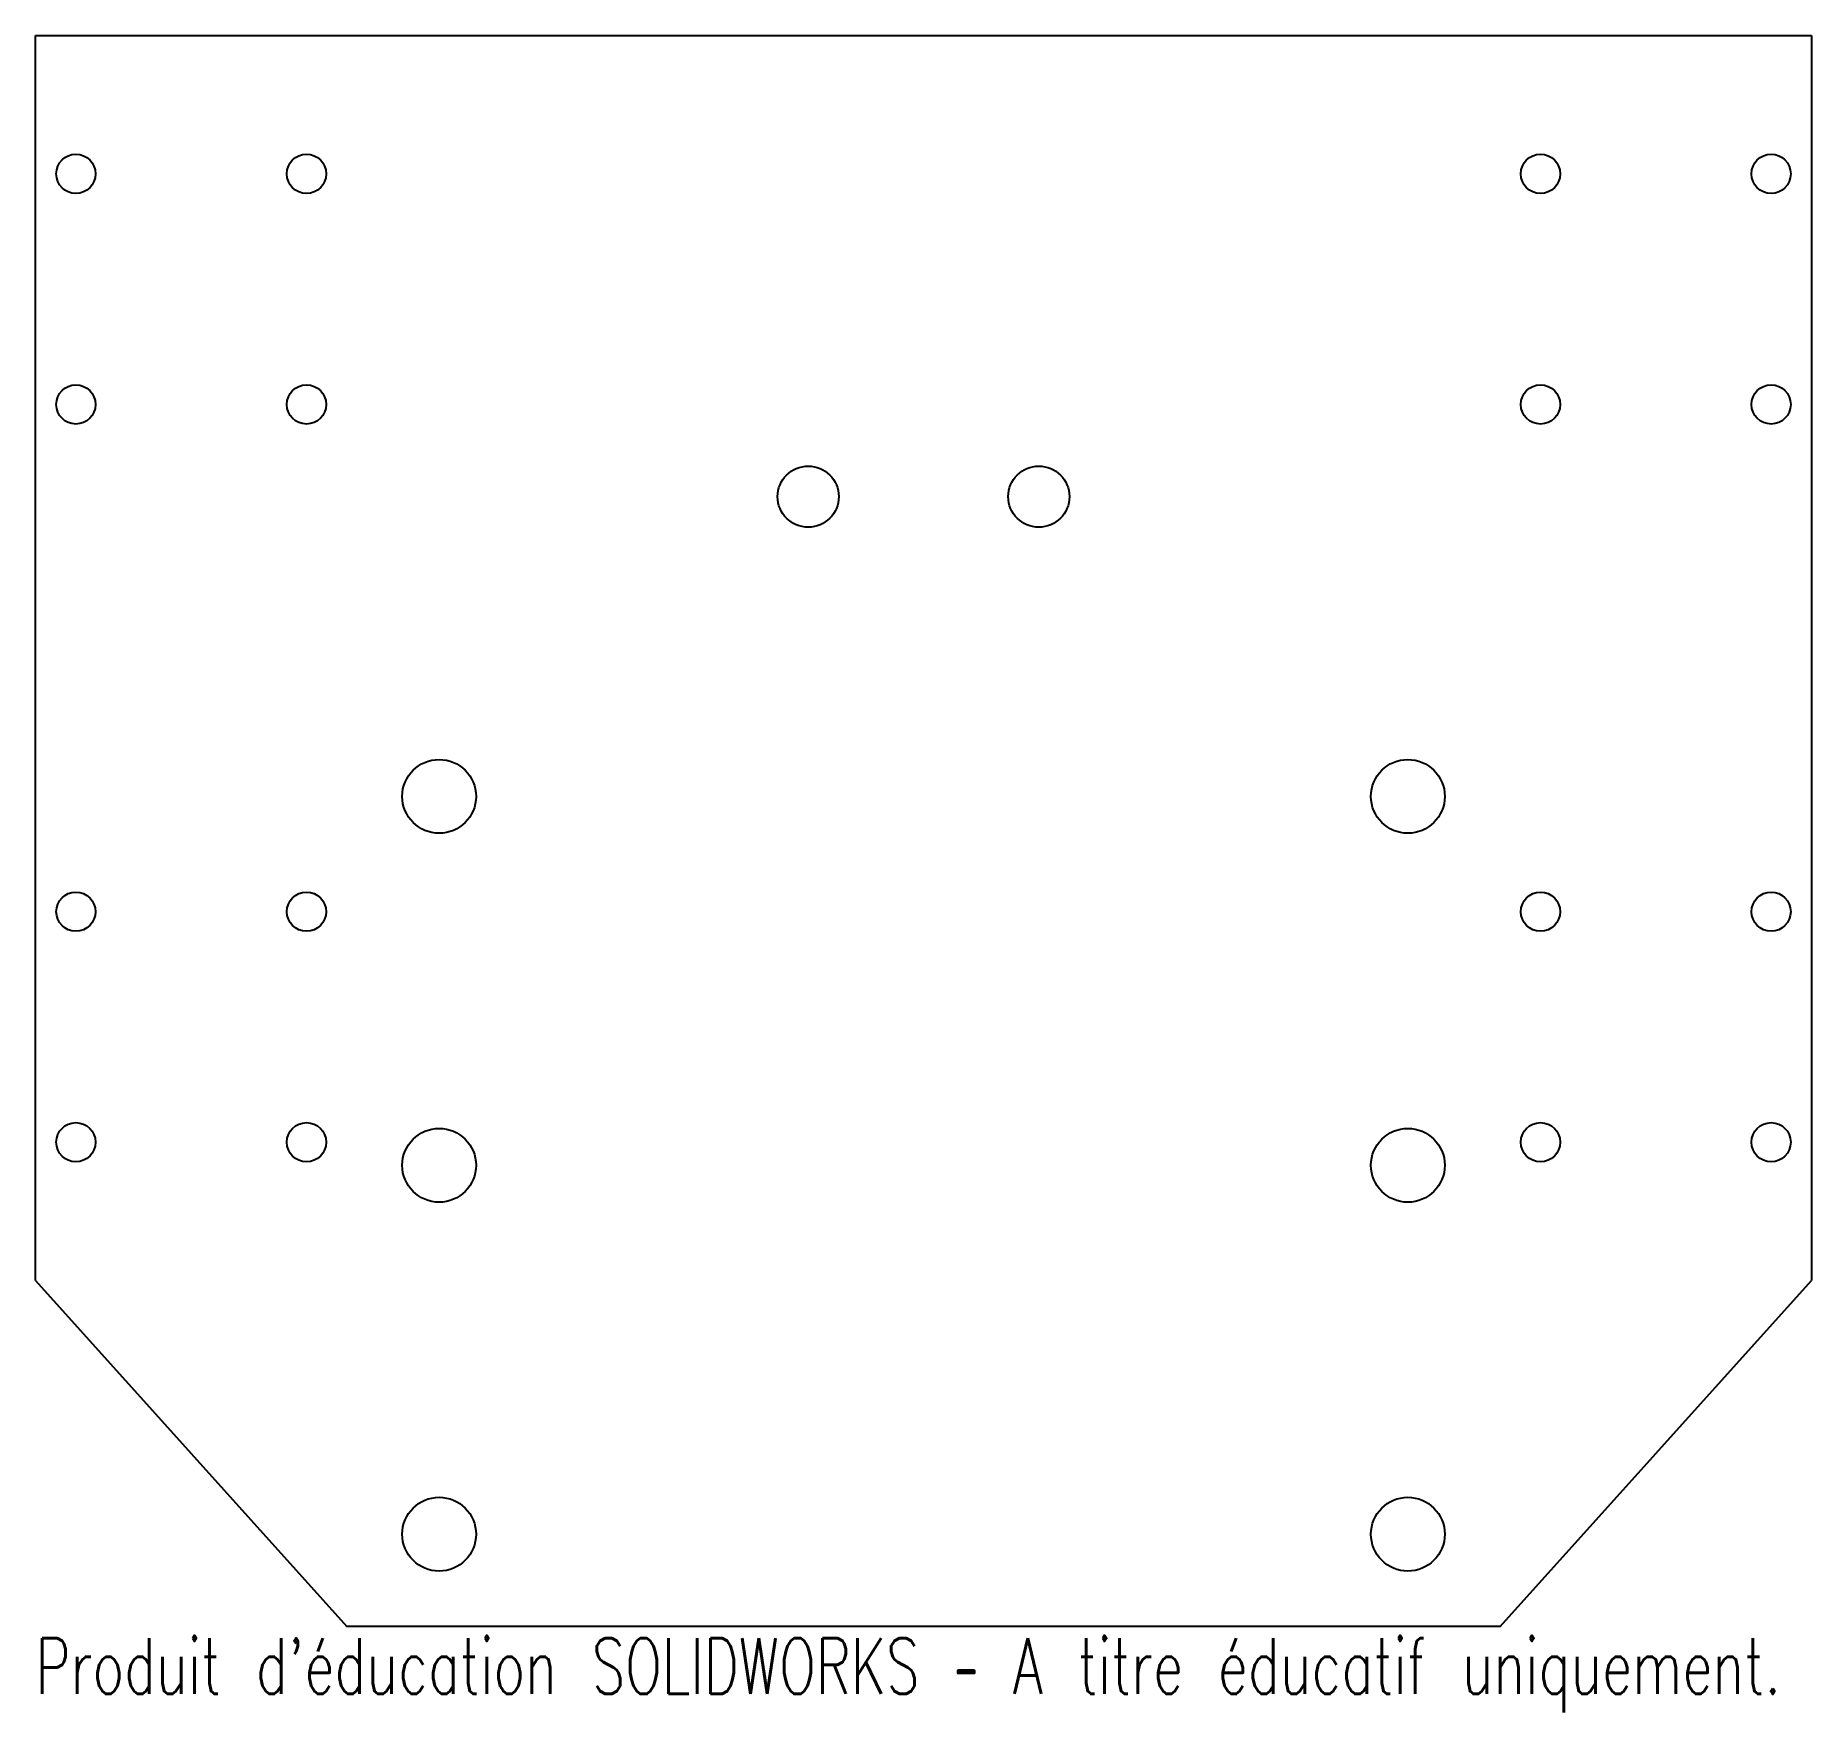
# Model space of a CAD drawing. Header units: millimetres. Extents: x -154 to 0, y -7 to 138.
import ezdxf

# ---------------------------------------------------------------- set-up
doc = ezdxf.new("R2010")
doc.units = ezdxf.units.MM
doc.styles.add('SLDTEXTSTYLE0', font='TXT', dxfattribs={"width": 0.7, "bigfont": 'bigfont'})

msp = doc.modelspace()

# ---------------------------------------------------------------- linework, layer by layer
at = {"color": 7, "linetype": 'Continuous', "lineweight": 25}
for p, q in [((-154, 138), (0, 138)), ((-154, 30), (-154, 138)), ((0, 138), (0, 30)), ((-154, 30), (-127, 0)), ((-27, 0), (0, 30)), ((-27, 0), (-127, 0))]:
    msp.add_line(p, q, dxfattribs=at)
for centre, radius in [((-150.5, 126), 1.7), ((-130.5, 126), 1.7), ((-23.5, 126), 1.7), ((-3.5, 126), 1.7), ((-150.5, 106), 1.7), ((-130.5, 106), 1.7), ((-23.5, 106), 1.7), ((-3.5, 106), 1.7), ((-87, 98), 2.65), ((-67, 98), 2.65), ((-119, 72), 3.2), ((-35, 72), 3.2), ((-150.5, 62), 1.7), ((-130.5, 62), 1.7), ((-23.5, 62), 1.7), ((-3.5, 62), 1.7), ((-150.5, 42), 1.7), ((-130.5, 42), 1.7), ((-119, 40), 3.2), ((-35, 40), 3.2), ((-23.5, 42), 1.7), ((-3.5, 42), 1.7), ((-119, 8), 3.2), ((-35, 8), 3.2)]:
    msp.add_circle(centre, radius, dxfattribs=at)

# ---------------------------------------------------------------- texts
at = {"color": 7, "linetype": 'Continuous', "insert": (-154, -1.02), "char_height": 4.8336, "attachment_point": 1, "style": 'SLDTEXTSTYLE0'}
msp.add_mtext("Produit d'éducation SOLIDWORKS – A titre éducatif uniquement.", dxfattribs=at)

doc.saveas('drawing.dxf')
